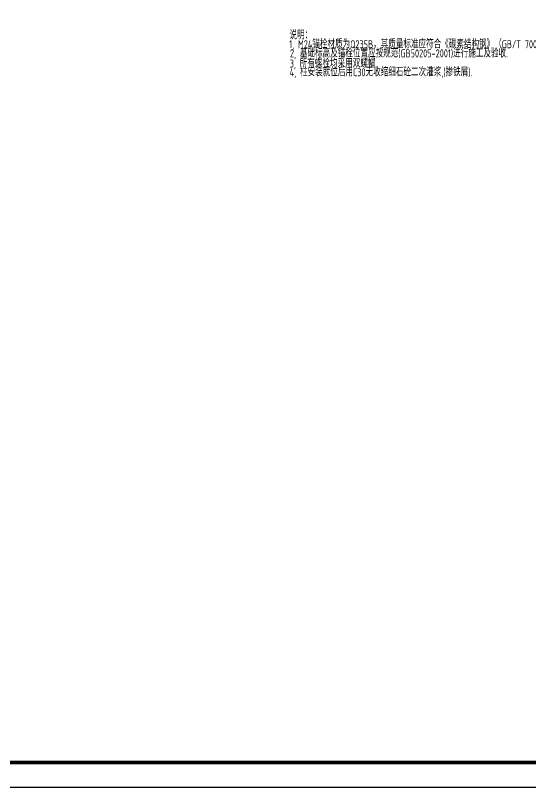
# Model space of a CAD drawing. Extents: x 180850 to 1399066, y 48356 to 327880.
# Drawn here: x 502931 to 531872, y 136382 to 179806 of the extents above; entities that cross this region are included whole.
import ezdxf

# ---------------------------------------------------------------- set-up
doc = ezdxf.new("R2010")
doc.units = 0
doc.header["$LTSCALE"] = 1000
doc.layers.add('PUB_TEXT', color=7, linetype='Continuous')
doc.layers.add('PUB_TITLE', color=4, linetype='Continuous')
doc.styles.add('TSSD_Dimension', font='Tssdeng.shx', dxfattribs={"width": 0.8, "bigfont": 'hztxt.shx'})

msp = doc.modelspace()

# ---------------------------------------------------------------- linework, layer by layer
at = {"layer": 'PUB_TITLE'}
msp.add_lwpolyline([(430995.03, 220381.89), (549924.21, 220381.89), (549924.21, 136381.97), (430995.03, 136381.97)], close=True, dxfattribs=at)
at = {"layer": 'PUB_TITLE', "const_width": 212.12}
msp.add_lwpolyline([(434530.38, 137796.11), (434530.38, 218967.75), (548510.07, 218967.75), (548510.07, 137796.11)], close=True, dxfattribs=at)

# ---------------------------------------------------------------- texts
at = {"layer": 'PUB_TEXT', "style": 'TSSD_Dimension', "width": 0.7}
for s, p in [('说明：', (518326.6, 178469.54)), ('1, M24锚栓材质为Q235B，其质量标准应符合《碳素结构钢》（GB/T 700-2006）规定;', (518308.4, 177961.73)), ('2, 基础标高及锚栓位置应按规范(GB50205-2001)进行施工及验收.', (518354.05, 177447.98)), ('3, 所有螺栓均采用双螺帽.', (518339.79, 176876.45)), ('4, 柱安装就位后用C30无收缩细石砼二次灌浆,(掺铁屑).', (518339.79, 176385.87))]:
    msp.add_text(s, height=450, dxfattribs=at).set_placement(p)

doc.saveas('drawing.dxf')
